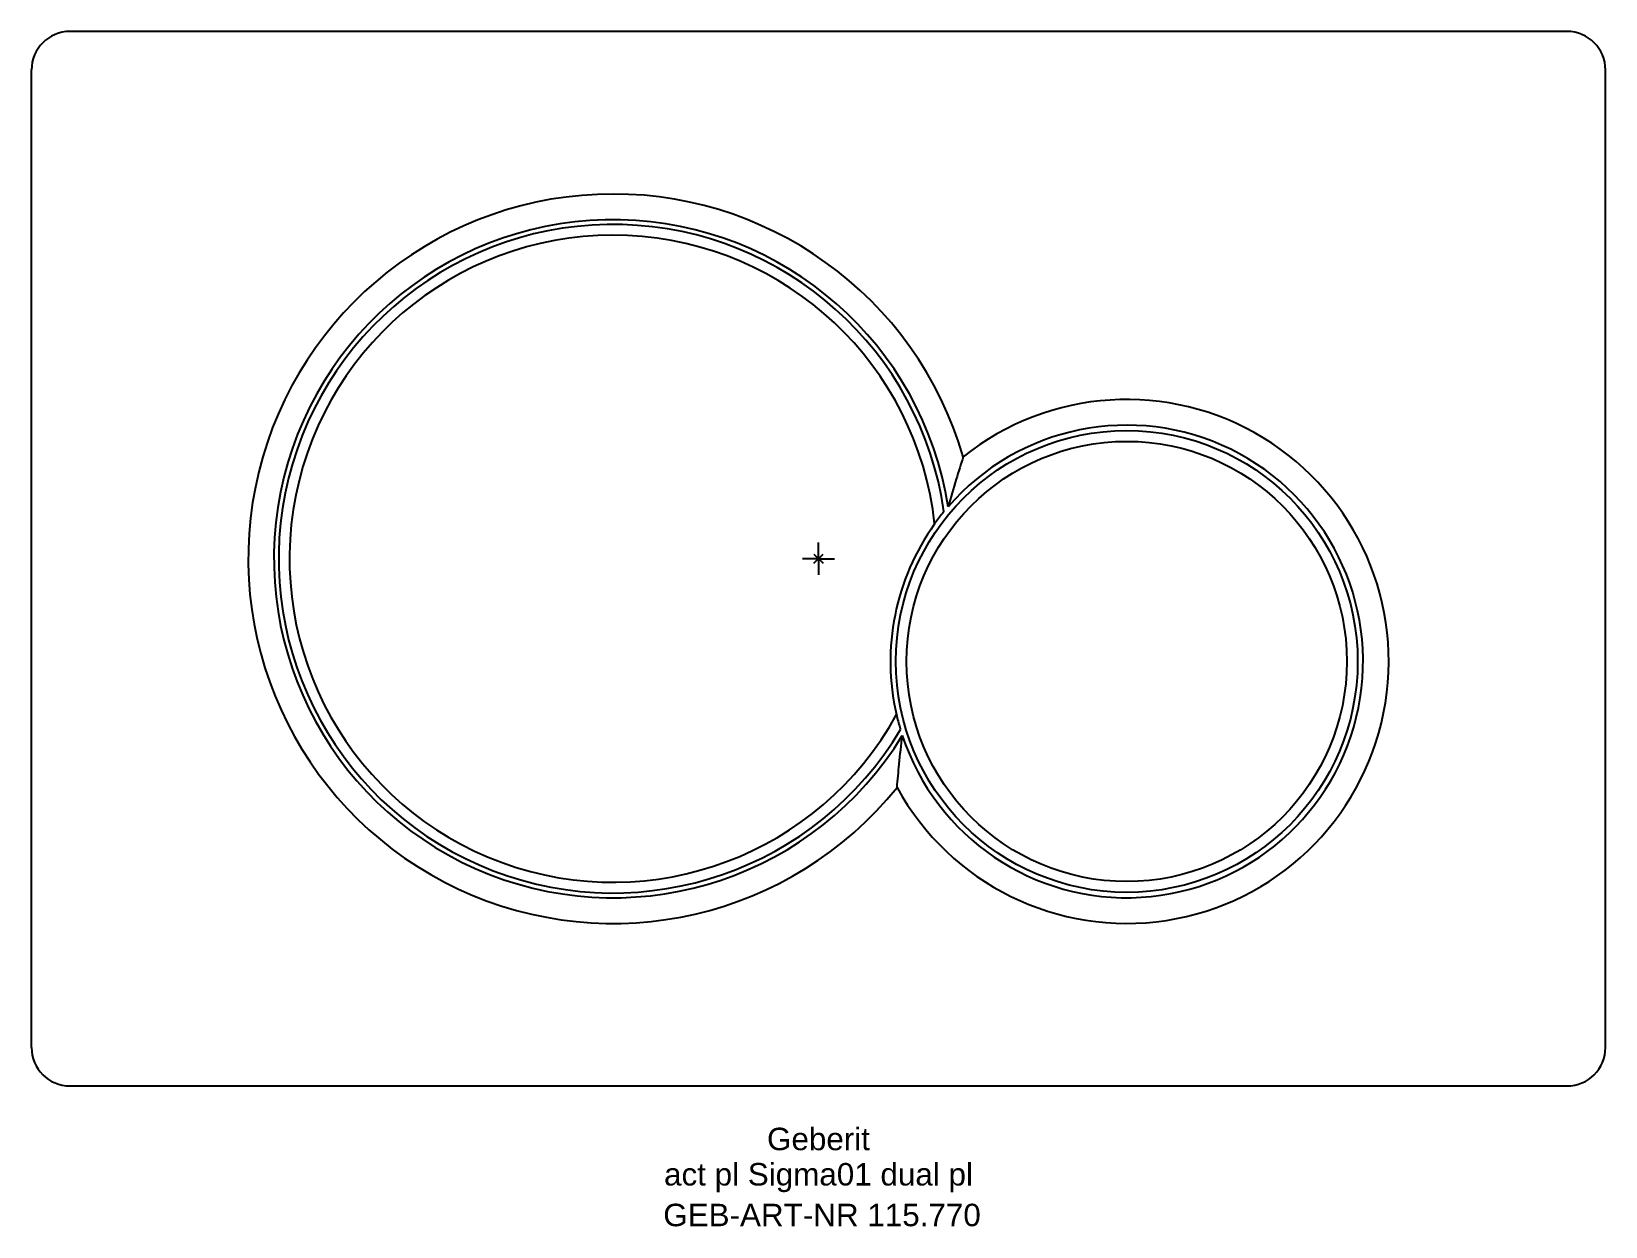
# Model space of a CAD drawing. Header units: millimetres. Extents: x -123 to 123, y -104 to 82.
import ezdxf
from ezdxf.enums import TextEntityAlignment as Align

# ---------------------------------------------------------------- set-up
doc = ezdxf.new("R2010")
doc.units = ezdxf.units.MM
doc.layers.get('0').update_dxf_attribs({"linetype": 'CONTINUOUS'})
for name, color, linetype, lineweight in [('Arbeitspunkt(DIN)', 7, 'CONTINUOUS', 25), ('GEB-ART-NR', 1, 'CONTINUOUS', 18), ('GEB-BEZUG', 2, 'CONTINUOUS', 25), ('GEB-TEXT', 5, 'CONTINUOUS', 18)]:
    doc.layers.add(name, color=color, linetype=linetype, lineweight=lineweight)
doc.layers.add('GEB-KONTUR-A', color=5, linetype='CONTINUOUS')
doc.styles.get("Standard").update_dxf_attribs({"font": 'arial.ttf'})

# ---------------------------------------------------------------- blocks, each defined once
blk = doc.blocks.new('Einfügepunkt')
at = {"layer": 'GEB-BEZUG'}
for p, q in [((-0.71, -0.71), (0.71, 0.71)), ((-0.71, 0.71), (0.71, -0.71))]:
    blk.add_line(p, q, dxfattribs=at)

msp = doc.modelspace()

# ---------------------------------------------------------------- linework, layer by layer
at = {"layer": 'Arbeitspunkt(DIN)', "ltscale": 5}
for q in [(0, 2.5), (-2.5, 0), (0, -2.5), (2.5, 0)]:
    msp.add_line((0, 0), q, dxfattribs=at)
at = {"layer": 'GEB-KONTUR-A', "ltscale": 5}
for p, q in [((116.56, 82.12), (-116.56, 82.12)), ((-122.56, -76.12), (-122.56, 76.12)), ((122.56, -76.12), (122.56, 76.12)), ((-116.56, -82.12), (116.56, -82.12))]:
    msp.add_line(p, q, dxfattribs=at)
for radius in [35.96, 34.28]:
    msp.add_circle((48, -16), radius, dxfattribs=at)
for centre, radius, start, end in [((-116.56, 76.12), 6, 90, 180), ((116.56, 76.12), 6, 0, 90), ((-32, 0), 56.8, 16.2328, 321.1473), ((-32, 0), 52.8, 8.8091, 328.5711), ((-32, 0), 52.06, 8.0953, 329.2849), ((-32, 0), 50.38, 6.1916, 331.1886), ((48, -16), 40.8, 208.7619, 128.6182), ((48, -16), 36.8, 198.2625, 139.1176), ((48, -16), 36.8, 144.378, 193.0022), ((-116.56, -76.12), 6, 180, 270), ((116.56, -76.12), 6, 270, 0)]:
    msp.add_arc(centre, radius, start, end, dxfattribs=at)
for points, knots in [([(22.54, 15.88), (22.17, 14.73), (21.81, 13.56), (21.02, 10.97), (20.59, 9.53), (20.18, 8.09)], [1.9102365, 1.9102365, 1.9102365, 1.9102365, 2.2981004, 2.2981004, 2.7635405, 2.7635405, 2.7635405, 2.7635405]), ([(19.54, 7.33), (19.47, 7.24), (19.4, 7.15), (18.91, 6.55), (18.5, 6.01), (18.09, 5.43)], [-6.7817069, -6.7817069, -6.7817069, -6.7817069, -6.7390925, -6.7390925, -6.4946284, -6.4946284, -6.4946284, -6.4946284]), ([(12.14, -24.28), (12.3, -24.97), (12.48, -25.63), (12.69, -26.37), (12.72, -26.48), (12.76, -26.59)], [-3.2676716, -3.2676716, -3.2676716, -3.2676716, -3.0232075, -3.0232075, -2.9805931, -2.9805931, -2.9805931, -2.9805931]), ([(12.23, -35.63), (12.34, -34.43), (12.45, -33.21), (12.72, -30.51), (12.88, -29.03), (13.05, -27.53)], [-7.2819078, -7.2819078, -7.2819078, -7.2819078, -6.8939321, -6.8939321, -6.4286072, -6.4286072, -6.4286072, -6.4286072])]:
    msp.add_open_spline(points, degree=3, knots=knots, dxfattribs=at)

# ---------------------------------------------------------------- block references
at = {"ltscale": 5}
msp.add_blockref('Einfügepunkt', (0, 0), dxfattribs=at)

# ---------------------------------------------------------------- texts
at = {"layer": 'GEB-ART-NR'}
msp.add_text('GEB-ART-NR 115.770', height=3.5, dxfattribs=at).set_placement((0.55, -103.96), align=Align.CENTER)
at = {"layer": 'GEB-TEXT'}
for s, p in [('Geberit', (0, -92.12)), ('act pl Sigma01 dual pl', (0, -97.62))]:
    msp.add_text(s, height=3.5, dxfattribs=at).set_placement(p, align=Align.CENTER)

doc.saveas('drawing.dxf')
